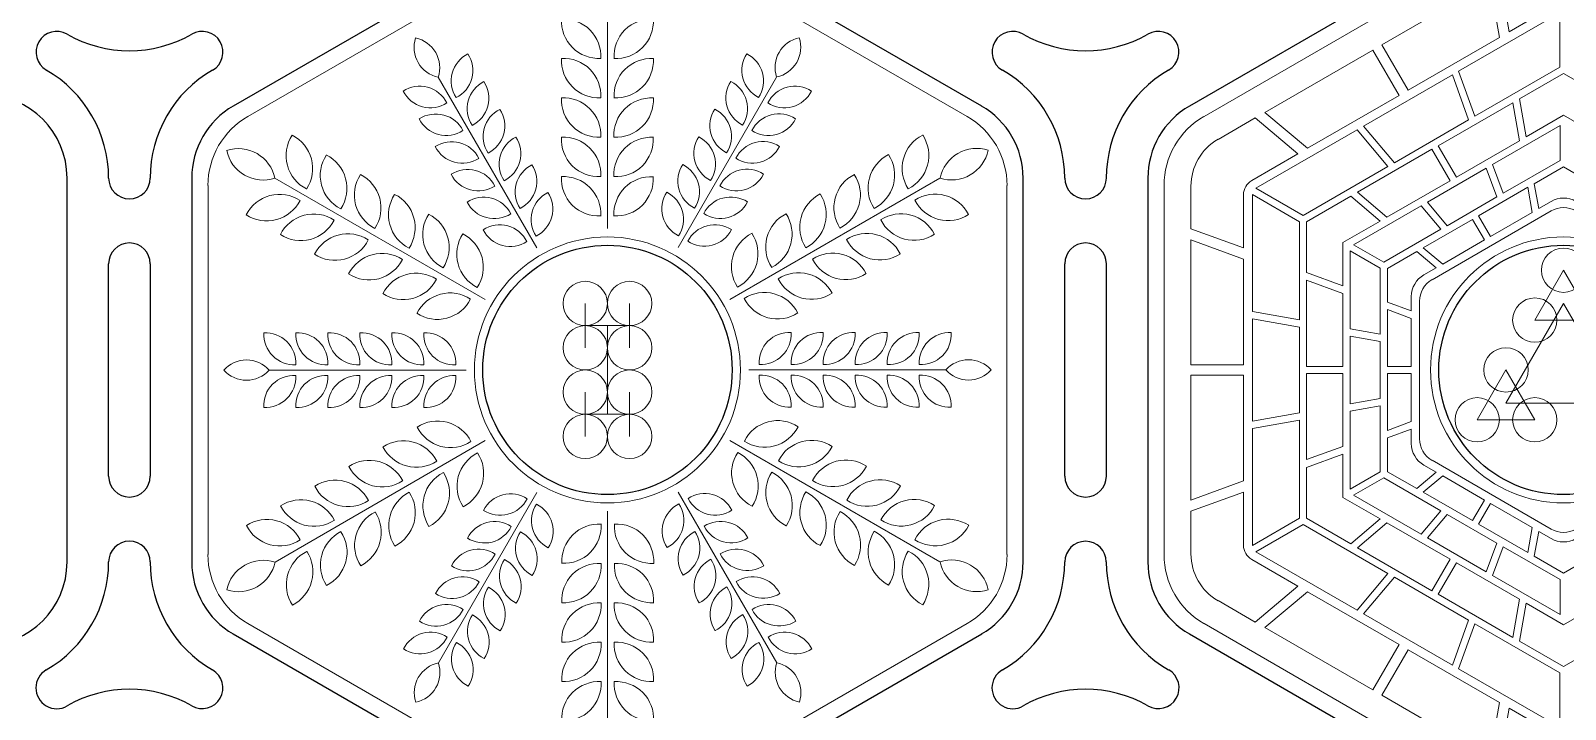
# Model space of a CAD drawing. Header units: millimetres. Extents: x -446 to 815, y -612 to 225.
# Drawn here: x -181.4 to -43, y -105.3 to -44.1 of the extents above; entities that cross this region are included whole.
import ezdxf

# ---------------------------------------------------------------- set-up
doc = ezdxf.new("R2010")
doc.units = ezdxf.units.MM
doc.layers.get('0').update_dxf_attribs({"color": 1, "true_color": 0xff0000})
doc.layers.add('Vector Engrave', color=5, linetype='Continuous', lineweight=0, true_color=0x0000ff)

msp = doc.modelspace()

# ---------------------------------------------------------------- linework, layer by layer
for p, q in [((-133.12, -33.56), (-163.13, -50.88)), ((-95.62, -50.88), (-125.63, -33.56)), ((-46.88, -33.56), (-76.88, -50.88)), ((-178.13, -92.02), (-178.13, -57.37)), ((-166.88, -57.37), (-166.88, -92.02)), ((-91.88, -92.02), (-91.88, -57.37)), ((-80.63, -57.37), (-80.63, -92.02)), ((-174.38, -84.28), (-174.38, -65.11)), ((-170.62, -65.11), (-170.62, -84.28)), ((-88.13, -84.28), (-88.13, -65.11)), ((-84.38, -65.11), (-84.38, -84.28)), ((-163.13, -98.51), (-133.12, -115.83)), ((-125.63, -115.83), (-95.62, -98.51)), ((-76.88, -98.51), (-46.88, -115.83))]:
    msp.add_line(p, q)
for centre in [(-129.38, -74.69), (-43.13, -74.69)]:
    msp.add_circle(centre, 11.25)
for centre, radius, start, end in [((-179.06, -46.01), 1.87, 60, 240), ((-165.94, -46.01), 1.88, 300, 120), ((-92.81, -46.01), 1.88, 60, 240), ((-79.69, -46.01), 1.87, 300, 120), ((-172.5, -34.64), 11.25, 240, 300), ((-86.25, -34.64), 11.25, 240, 300), ((-185.63, -57.37), 11.25, 0, 60), ((-159.38, -57.37), 11.25, 120, 180), ((-99.38, -57.37), 11.25, 0, 60), ((-73.13, -57.37), 11.25, 120, 180), ((-185.63, -57.37), 7.5, 0, 180), ((-159.38, -57.37), 7.5, 120, 180), ((-99.38, -57.37), 7.5, 0, 60), ((-73.13, -57.37), 7.5, 120, 180), ((-172.5, -57.37), 1.88, 180, 0), ((-86.25, -57.37), 1.88, 180, 0), ((-172.5, -65.11), 1.88, 0, 180), ((-86.25, -65.11), 1.88, 0, 180), ((-172.5, -84.28), 1.88, 180, 0), ((-86.25, -84.28), 1.88, 180, 0), ((-172.5, -92.02), 1.88, 0, 180), ((-86.25, -92.02), 1.87, 0, 180), ((-185.63, -92.02), 7.5, 180, 0), ((-185.63, -92.02), 11.25, 300, 0), ((-159.38, -92.02), 11.25, 180, 240), ((-159.38, -92.02), 7.5, 180, 240), ((-99.38, -92.02), 7.5, 300, 0), ((-99.38, -92.02), 11.25, 300, 0), ((-73.13, -92.02), 11.25, 180, 240), ((-73.13, -92.02), 7.5, 180, 240), ((-179.06, -103.38), 1.88, 120, 300), ((-165.94, -103.38), 1.87, 240, 60), ((-92.81, -103.38), 1.88, 120, 300), ((-79.69, -103.38), 1.88, 240, 60), ((-172.5, -114.75), 11.25, 60, 120), ((-86.25, -114.75), 11.25, 60, 120)]:
    msp.add_arc(centre, radius, start, end)
at = {"layer": 'Vector Engrave'}
for p, q in [((-161.81, -51.81), (-132.98, -35.16)), ((-125.77, -35.16), (-96.94, -51.81)), ((-75.56, -51.81), (-46.73, -35.16)), ((-129.38, -40.06), (-129.38, -61.94)), ((-49.77, -39.72), (-59.52, -45.35)), ((-48.9, -44.68), (-49.77, -39.72)), ((-48.03, -44.18), (-48.9, -39.22)), ((-43.45, -42.46), (-52.59, -47.74)), ((-43.88, -41.78), (-48.03, -44.18)), ((-43.45, -47.36), (-43.45, -42.46)), ((-57.15, -49.45), (-59.52, -45.35)), ((-48.9, -44.68), (-57.15, -49.45)), ((-60.34, -45.82), (-70.09, -51.45)), ((-57.97, -49.92), (-60.34, -45.82)), ((-144.65, -48.27), (-135.75, -63.66)), ((-114.12, -48.26), (-123, -63.65)), ((-53.16, -48.07), (-61.17, -52.69)), ((-51.69, -52.12), (-53.16, -48.07)), ((-51.12, -51.79), (-52.59, -47.74)), ((-43.45, -47.36), (-51.12, -51.79)), ((-43.13, -47.93), (-47.11, -50.23)), ((-39.14, -50.23), (-43.13, -47.93)), ((-57.97, -49.92), (-66.23, -54.69)), ((-47.71, -50.57), (-54.43, -54.46)), ((-47.11, -54), (-47.71, -50.57)), ((-46.5, -53.65), (-47.11, -50.23)), ((-70.96, -51.95), (-74.3, -53.88)), ((-67.1, -55.19), (-70.96, -51.95)), ((-66.23, -54.69), (-70.09, -51.45)), ((-51.69, -52.12), (-58.39, -55.99)), ((-43.13, -51.7), (-46.5, -53.65)), ((-39.75, -53.65), (-43.13, -51.7)), ((-61.74, -53.02), (-70.88, -58.3)), ((-58.97, -56.32), (-61.74, -53.02)), ((-58.39, -55.99), (-61.17, -52.69)), ((-43.44, -52.63), (-49.53, -56.15)), ((-43.44, -55.78), (-43.44, -52.63)), ((-67.1, -55.19), (-71.25, -57.59)), ((-55, -54.78), (-61.72, -58.66)), ((-53.37, -57.61), (-55, -54.78)), ((-52.8, -57.28), (-54.43, -54.46)), ((-47.11, -54), (-52.8, -57.28)), ((-58.97, -56.32), (-66.63, -60.75)), ((-50.1, -56.48), (-55.41, -59.55)), ((-49.15, -59.08), (-50.1, -56.48)), ((-48.58, -58.75), (-49.53, -56.15)), ((-43.44, -55.78), (-48.58, -58.75)), ((-43.13, -56.35), (-45.77, -57.88)), ((-43.13, -56.35), (-40.48, -57.88)), ((-165.41, -91.34), (-165.41, -58.05)), ((-159.38, -57.39), (-140.42, -68.33)), ((-99.38, -57.37), (-118.33, -68.32)), ((-93.34, -58.05), (-93.34, -91.34)), ((-79.16, -91.34), (-79.16, -58.05)), ((-76.74, -58.1), (-76.74, -61.96)), ((-53.37, -57.61), (-59.06, -60.9)), ((-45.37, -60.13), (-45.77, -57.88)), ((-72, -58.89), (-72, -63.68)), ((-71.2, -58.86), (-71.2, -69.41)), ((-66.96, -61.31), (-71.2, -58.86)), ((-66.63, -60.75), (-70.88, -58.3)), ((-62.32, -59.01), (-66.31, -61.31)), ((-59.66, -61.25), (-62.32, -59.01)), ((-59.06, -60.9), (-61.72, -58.66)), ((-49.15, -59.08), (-53.63, -61.67)), ((-46.35, -58.21), (-50.79, -60.77)), ((-45.96, -60.47), (-46.35, -58.21)), ((-44.25, -59.48), (-45.37, -60.13)), ((-55.98, -59.87), (-62.08, -63.39)), ((-54.2, -62), (-55.98, -59.87)), ((-53.63, -61.67), (-55.41, -59.55)), ((-44.25, -60.34), (-54.99, -66.55)), ((-49.71, -62.64), (-50.79, -60.77)), ((-45.96, -60.47), (-49.71, -62.64)), ((-129.38, -61.94), (-129.38, -61.94)), ((-72, -63.68), (-76.74, -61.96)), ((-66.96, -61.31), (-66.96, -70.16)), ((-66.31, -61.31), (-66.31, -65.91)), ((-59.66, -61.25), (-63.04, -63.2)), ((-54.2, -62), (-59.35, -64.97)), ((-51.35, -61.1), (-55.78, -63.66)), ((-50.27, -62.96), (-51.35, -61.1)), ((-76.74, -62.96), (-76.74, -74.22)), ((-72, -64.69), (-76.74, -62.96)), ((-63.04, -63.2), (-63.04, -67.1)), ((-59.35, -64.97), (-62.08, -63.39)), ((-54.03, -65.13), (-55.78, -63.66)), ((-50.27, -62.96), (-54.03, -65.13)), ((-72, -64.69), (-72, -74.22)), ((-62.39, -63.93), (-62.39, -70.97)), ((-59.66, -65.51), (-62.39, -63.93)), ((-59.01, -65.52), (-56.37, -64)), ((-54.62, -65.47), (-56.37, -64)), ((-63.04, -67.1), (-66.31, -65.91)), ((-59.66, -65.51), (-59.66, -71.45)), ((-59.01, -65.52), (-59.01, -68.57)), ((-54.62, -65.47), (-55.73, -66.12)), ((-43.13, -65.69), (-45.72, -70.19)), ((-40.53, -70.19), (-43.13, -65.69)), ((-66.31, -66.6), (-66.31, -74.37)), ((-63.04, -67.79), (-66.31, -66.6)), ((-63.04, -67.79), (-63.04, -74.37)), ((-140.42, -68.33), (-140.42, -68.33)), ((-131.38, -72.69), (-131.38, -68.69)), ((-127.38, -72.69), (-127.38, -68.69)), ((-118.33, -68.32), (-118.33, -68.32)), ((-56.86, -69.36), (-59.01, -68.57)), ((-56.86, -68.06), (-56.86, -69.36)), ((-56.12, -68.49), (-56.12, -80.9)), ((-48.32, -77.69), (-43.13, -68.69)), ((-43.13, -68.69), (-37.93, -77.69)), ((-66.96, -70.16), (-71.2, -69.41)), ((-71.2, -70.07), (-71.2, -79.31)), ((-66.96, -70.82), (-71.2, -70.07)), ((-59.01, -69.25), (-59.01, -74.37)), ((-56.86, -70.04), (-59.01, -69.25)), ((-56.86, -70.04), (-56.86, -74.37)), ((-45.72, -70.19), (-40.53, -70.19)), ((-131.38, -70.69), (-127.38, -70.69)), ((-129.38, -78.69), (-129.38, -70.69)), ((-66.96, -70.82), (-66.96, -78.57)), ((-59.66, -71.45), (-62.39, -70.97)), ((-62.39, -71.63), (-62.39, -77.76)), ((-59.66, -72.11), (-62.39, -71.63)), ((-59.66, -72.11), (-59.66, -77.28)), ((-159.9, -74.71), (-142.12, -74.7)), ((-98.85, -74.68), (-116.63, -74.69)), ((-72, -74.22), (-76.74, -74.22)), ((-63.04, -74.37), (-66.31, -74.37)), ((-56.86, -74.37), (-59.01, -74.37)), ((-48.32, -74.69), (-50.92, -79.19)), ((-45.72, -79.19), (-48.32, -74.69)), ((-76.74, -75.17), (-76.74, -86.43)), ((-72, -75.17), (-76.74, -75.17)), ((-72, -75.17), (-72, -84.7)), ((-66.31, -75.02), (-66.31, -82.78)), ((-63.04, -75.02), (-66.31, -75.02)), ((-63.04, -75.02), (-63.04, -81.6)), ((-59.01, -75.02), (-59.01, -80.14)), ((-56.86, -75.02), (-59.01, -75.02)), ((-56.86, -75.02), (-56.86, -79.35)), ((-131.38, -80.69), (-131.38, -76.69)), ((-127.38, -80.69), (-127.38, -76.69)), ((-59.66, -77.28), (-62.39, -77.76)), ((-131.38, -78.69), (-127.38, -78.69)), ((-66.96, -78.57), (-71.2, -79.31)), ((-59.66, -77.94), (-62.39, -78.42)), ((-62.39, -78.42), (-62.39, -85.46)), ((-59.66, -77.94), (-59.66, -83.88)), ((-37.93, -77.69), (-48.32, -77.69)), ((-66.96, -79.23), (-71.2, -79.98)), ((-71.2, -79.98), (-71.2, -90.53)), ((-66.96, -79.23), (-66.96, -88.08)), ((-56.86, -79.35), (-59.01, -80.14)), ((-56.86, -80.03), (-59.01, -80.82)), ((-56.86, -80.03), (-56.86, -81.33)), ((-50.92, -79.19), (-45.72, -79.19)), ((-159.36, -92.03), (-140.41, -81.07)), ((-140.41, -81.07), (-140.41, -81.07)), ((-99.38, -92.01), (-118.33, -81.07)), ((-118.33, -81.07), (-118.33, -81.07)), ((-63.04, -81.6), (-66.31, -82.78)), ((-59.01, -83.87), (-59.01, -80.82)), ((-63.04, -82.29), (-66.31, -83.48)), ((-63.04, -82.29), (-63.04, -86.19)), ((-54.99, -82.84), (-44.25, -89.05)), ((-66.31, -83.48), (-66.31, -88.08)), ((-59.66, -83.88), (-62.39, -85.46)), ((-59.35, -84.42), (-62.08, -86)), ((-59.35, -84.42), (-54.2, -87.39)), ((-59.01, -83.87), (-56.37, -85.39)), ((-54.62, -83.92), (-56.37, -85.39)), ((-54.03, -84.26), (-55.78, -85.73)), ((-55.73, -83.27), (-54.62, -83.92)), ((-54.03, -84.26), (-50.27, -86.43)), ((-144.63, -101.13), (-135.75, -85.74)), ((-135.75, -85.74), (-135.75, -85.74)), ((-114.1, -101.12), (-123, -85.73)), ((-72, -84.7), (-76.74, -86.43)), ((-72, -85.71), (-76.74, -87.43)), ((-72, -85.71), (-72, -90.5)), ((-55.78, -85.73), (-51.35, -88.29)), ((-63.04, -86.19), (-59.66, -88.14)), ((-62.08, -86), (-55.98, -89.52)), ((-50.27, -86.43), (-51.35, -88.29)), ((-49.71, -86.75), (-50.79, -88.62)), ((-49.71, -86.75), (-45.96, -88.92)), ((-129.36, -109.33), (-129.37, -87.44)), ((-129.37, -87.44), (-129.37, -87.44)), ((-76.74, -87.43), (-76.74, -91.29)), ((-66.96, -88.08), (-71.2, -90.53)), ((-66.31, -88.08), (-62.32, -90.38)), ((-59.66, -88.14), (-62.32, -90.38)), ((-59.06, -88.49), (-61.72, -90.73)), ((-59.06, -88.49), (-53.37, -91.78)), ((-54.2, -87.39), (-55.98, -89.52)), ((-53.63, -87.72), (-55.41, -89.84)), ((-53.63, -87.72), (-49.15, -90.31)), ((-66.63, -88.64), (-70.88, -91.09)), ((-66.63, -88.64), (-58.97, -93.07)), ((-55.41, -89.84), (-50.1, -92.91)), ((-50.79, -88.62), (-46.35, -91.17)), ((-45.96, -88.92), (-46.35, -91.17)), ((-45.37, -89.26), (-45.77, -91.51)), ((-45.37, -89.26), (-44.25, -89.9)), ((-70.88, -91.09), (-61.74, -96.37)), ((-61.72, -90.73), (-55, -94.61)), ((-49.15, -90.31), (-50.1, -92.91)), ((-48.58, -90.64), (-49.53, -93.24)), ((-48.58, -90.64), (-43.44, -93.61)), ((-71.25, -91.8), (-67.1, -94.2)), ((-53.37, -91.78), (-55, -94.61)), ((-52.8, -92.11), (-54.43, -94.93)), ((-52.8, -92.11), (-47.11, -95.39)), ((-43.13, -93.04), (-45.77, -91.51)), ((-43.13, -93.04), (-40.48, -91.51)), ((-58.97, -93.07), (-61.74, -96.37)), ((-58.39, -93.4), (-61.17, -96.7)), ((-58.39, -93.4), (-51.69, -97.27)), ((-49.53, -93.24), (-43.44, -96.76)), ((-43.44, -93.61), (-43.44, -96.76)), ((-74.3, -95.51), (-70.96, -97.44)), ((-67.1, -94.2), (-70.96, -97.44)), ((-66.23, -94.7), (-70.09, -97.94)), ((-66.23, -94.7), (-57.97, -99.47)), ((-54.43, -94.93), (-47.71, -98.82)), ((-47.11, -95.39), (-47.71, -98.82)), ((-61.17, -96.7), (-53.16, -101.32)), ((-46.5, -95.74), (-47.11, -99.16)), ((-46.5, -95.74), (-43.13, -97.69)), ((-43.13, -97.69), (-39.75, -95.74)), ((-132.98, -114.23), (-161.81, -97.58)), ((-96.94, -97.58), (-125.77, -114.23)), ((-46.73, -114.23), (-75.56, -97.58)), ((-70.09, -97.94), (-60.34, -103.57)), ((-51.69, -97.27), (-53.16, -101.32)), ((-51.12, -97.6), (-52.59, -101.65)), ((-51.12, -97.6), (-43.45, -102.03)), ((-57.97, -99.47), (-60.34, -103.57)), ((-47.11, -99.16), (-43.13, -101.46)), ((-43.13, -101.46), (-39.14, -99.16)), ((-57.15, -99.94), (-59.52, -104.04)), ((-57.15, -99.94), (-48.9, -104.71)), ((-52.59, -101.65), (-43.45, -106.93)), ((-43.45, -102.03), (-43.45, -106.93)), ((-59.52, -104.04), (-49.77, -109.67)), ((-48.9, -104.71), (-49.77, -109.67)), ((-48.03, -105.21), (-48.9, -110.17)), ((-48.03, -105.21), (-43.88, -107.61))]:
    msp.add_line(p, q, dxfattribs=at)
for centre, radius in [((-129.38, -74.69), 12), ((-43.13, -74.69), 12), ((-43.13, -65.69), 2), ((-131.38, -68.69), 2), ((-127.38, -68.69), 2), ((-45.72, -70.19), 2), ((-131.38, -72.69), 2), ((-127.38, -72.69), 2), ((-48.32, -74.69), 2), ((-131.38, -76.69), 2), ((-127.38, -76.69), 2), ((-50.92, -79.19), 2), ((-45.72, -79.19), 2), ((-131.38, -80.69), 2), ((-127.38, -80.69), 2)]:
    msp.add_circle(centre, radius, dxfattribs=at)
for centre, radius, start, end in [((-133.34, -46.39), 3.37, 356.7584, 93.1378), ((-130.16, -43.21), 3.37, 176.7584, 273.1378), ((-125.42, -46.39), 3.37, 86.7584, 183.1378), ((-128.6, -43.21), 3.37, 266.7584, 3.1378), ((-144.08, -45.59), 2.74, 161.7782, 258.1575), ((-147.25, -47.41), 2.74, 341.7782, 78.1575), ((-111.52, -47.4), 2.74, 101.7782, 198.1575), ((-114.68, -45.57), 2.74, 281.7782, 18.1575), ((-140.73, -48.61), 2.74, 116.7782, 213.1575), ((-144.26, -47.67), 2.74, 296.7782, 33.1575), ((-130.16, -46.77), 3.37, 176.7584, 273.1378), ((-133.34, -49.94), 3.37, 356.7584, 93.1378), ((-125.42, -49.95), 3.37, 86.7584, 183.1378), ((-128.6, -46.77), 3.37, 266.7584, 3.1378), ((-114.51, -47.65), 2.74, 146.7782, 243.1575), ((-118.04, -48.6), 2.74, 326.7782, 63.1575), ((-146.31, -51.83), 2.74, 26.7782, 123.1575), ((-145.36, -48.3), 2.74, 206.7782, 303.1575), ((-139.29, -51.11), 2.74, 116.7782, 213.1575), ((-142.82, -50.17), 2.74, 296.7782, 33.1575), ((-115.95, -50.15), 2.74, 146.7782, 243.1575), ((-119.48, -51.1), 2.74, 326.7782, 63.1575), ((-112.47, -51.82), 2.74, 56.7782, 153.1575), ((-113.41, -48.29), 2.74, 236.7782, 333.1575), ((-137.85, -53.62), 2.74, 116.7782, 213.1575), ((-141.38, -52.67), 2.74, 296.7782, 33.1575), ((-130.16, -50.32), 3.37, 176.7584, 273.1378), ((-133.35, -53.5), 3.37, 356.7584, 93.1378), ((-125.43, -53.51), 3.37, 86.7584, 183.1378), ((-128.6, -50.32), 3.37, 266.7584, 3.1378), ((-117.4, -52.65), 2.74, 146.7782, 243.1575), ((-120.93, -53.6), 2.74, 326.7782, 63.1575), ((-158.21, -58.05), 7.21, 120, 180), ((-144.86, -54.33), 2.74, 26.7782, 123.1575), ((-143.92, -50.8), 2.74, 206.7782, 303.1575), ((-113.91, -54.32), 2.74, 56.7782, 153.1575), ((-114.85, -50.79), 2.74, 236.7782, 333.1575), ((-100.54, -58.05), 7.21, 0, 60), ((-71.96, -58.05), 7.21, 120, 180), ((-155, -55.35), 3.37, 146.7913, 243.1707), ((-159.34, -56.52), 3.37, 326.7913, 63.1707), ((-136.41, -56.12), 2.74, 116.7782, 213.1575), ((-139.93, -55.17), 2.74, 296.7782, 33.1575), ((-133.35, -57.05), 3.37, 356.7584, 93.1378), ((-130.17, -53.88), 3.37, 176.7584, 273.1378), ((-128.61, -53.88), 3.37, 266.7584, 3.1378), ((-125.43, -57.06), 3.37, 86.7584, 183.1378), ((-118.84, -55.15), 2.74, 146.7782, 243.1575), ((-122.37, -56.1), 2.74, 326.7782, 63.1575), ((-99.42, -56.5), 3.37, 116.765, 213.1444), ((-103.76, -55.33), 3.37, 296.765, 33.1444), ((-71.86, -58.1), 4.88, 120, 180), ((-162.68, -58.08), 3.37, 11.7913, 108.1707), ((-160.43, -54.19), 3.37, 191.7913, 288.1707), ((-151.92, -57.13), 3.37, 146.7913, 243.1707), ((-156.26, -58.3), 3.37, 326.7913, 63.1707), ((-143.42, -56.83), 2.74, 26.7782, 123.1575), ((-142.47, -53.3), 2.74, 206.7782, 303.1575), ((-115.36, -56.82), 2.74, 56.7782, 153.1575), ((-116.3, -53.29), 2.74, 236.7782, 333.1575), ((-102.5, -58.27), 3.37, 116.765, 213.1444), ((-106.84, -57.1), 3.37, 296.765, 33.1444), ((-96.08, -58.07), 3.37, 71.765, 168.1444), ((-98.33, -54.17), 3.37, 251.765, 348.1444), ((-141.98, -59.33), 2.74, 26.7782, 123.1575), ((-134.96, -58.62), 2.74, 116.7782, 213.1575), ((-138.49, -57.67), 2.74, 296.7782, 33.1575), ((-120.29, -57.65), 2.74, 146.7782, 243.1575), ((-123.82, -58.6), 2.74, 326.7782, 63.1575), ((-116.8, -59.32), 2.74, 56.7782, 153.1575), ((-148.84, -58.91), 3.37, 146.7913, 243.1707), ((-153.18, -60.07), 3.37, 326.7913, 63.1707), ((-141.03, -55.8), 2.74, 206.7782, 303.1575), ((-130.17, -57.43), 3.37, 176.7584, 273.1378), ((-133.35, -60.61), 3.37, 356.7584, 93.1378), ((-125.43, -60.62), 3.37, 86.7584, 183.1378), ((-128.61, -57.43), 3.37, 266.7584, 3.1378), ((-117.74, -55.79), 2.74, 236.7782, 333.1575), ((-105.58, -60.05), 3.37, 116.765, 213.1444), ((-109.93, -58.88), 3.37, 296.765, 33.1444), ((-70.5, -58.89), 1.5, 120, 180), ((-158.96, -62.21), 3.37, 56.7913, 153.1707), ((-160.12, -57.87), 3.37, 236.7913, 333.1707), ((-145.76, -60.69), 3.37, 146.7913, 243.1707), ((-150.1, -61.85), 3.37, 326.7913, 63.1707), ((-140.54, -61.83), 2.74, 26.7782, 123.1575), ((-133.52, -61.12), 2.74, 116.7782, 213.1575), ((-137.05, -60.17), 2.74, 296.7782, 33.1575), ((-121.73, -60.15), 2.74, 146.7782, 243.1575), ((-125.26, -61.1), 2.74, 326.7782, 63.1575), ((-118.25, -61.82), 2.74, 56.7782, 153.1575), ((-119.19, -58.29), 2.74, 236.7782, 333.1575), ((-108.66, -61.82), 3.37, 116.765, 213.1444), ((-113.01, -60.65), 3.37, 296.765, 33.1444), ((-99.81, -62.19), 3.37, 26.765, 123.1444), ((-98.64, -57.85), 3.37, 206.765, 303.1444), ((-43.13, -61.43), 2.25, 60, 120), ((-155.88, -63.99), 3.37, 56.7913, 153.1707), ((-142.68, -62.47), 3.37, 146.7913, 243.1707), ((-147.03, -63.63), 3.37, 326.7913, 63.1707), ((-139.59, -58.3), 2.74, 206.7782, 303.1575), ((-111.74, -63.6), 3.37, 116.765, 213.1444), ((-116.09, -62.43), 3.37, 296.765, 33.1444), ((-102.89, -63.97), 3.37, 26.765, 123.1444), ((-43.13, -62.29), 2.25, 60, 120), ((-157.04, -59.65), 3.37, 236.7913, 333.1707), ((-139.09, -64.33), 2.74, 26.7782, 123.1575), ((-138.15, -60.81), 2.74, 206.7782, 303.1575), ((-119.69, -64.32), 2.74, 56.7782, 153.1575), ((-120.64, -60.79), 2.74, 236.7782, 333.1575), ((-101.72, -59.62), 3.37, 206.765, 303.1444), ((-152.8, -65.77), 3.37, 56.7913, 153.1707), ((-153.96, -61.43), 3.37, 236.7913, 333.1707), ((-139.6, -64.25), 3.37, 146.7913, 243.1707), ((-143.95, -65.41), 3.37, 326.7913, 63.1707), ((-114.82, -65.37), 3.37, 116.765, 213.1444), ((-119.17, -64.2), 3.37, 296.765, 33.1444), ((-105.97, -65.74), 3.37, 26.765, 123.1444), ((-104.8, -61.4), 3.37, 206.765, 303.1444), ((-149.72, -67.55), 3.37, 56.7913, 153.1707), ((-150.88, -63.2), 3.37, 236.7913, 333.1707), ((-109.05, -67.52), 3.37, 26.765, 123.1444), ((-107.88, -63.17), 3.37, 206.765, 303.1444), ((-146.64, -69.33), 3.37, 56.7913, 153.1707), ((-112.13, -69.29), 3.37, 26.765, 123.1444), ((-54.61, -68.06), 2.25, 120, 180), ((-147.81, -64.98), 3.37, 236.7913, 333.1707), ((-143.57, -71.11), 3.37, 56.7913, 153.1707), ((-115.21, -71.07), 3.37, 26.765, 123.1444), ((-110.96, -64.95), 3.37, 206.765, 303.1444), ((-53.87, -68.49), 2.25, 120, 180), ((-144.73, -66.76), 3.37, 236.7913, 333.1707), ((-114.04, -66.72), 3.37, 206.765, 303.1444), ((-160.23, -74.07), 2.74, 356.7782, 93.1575), ((-157.64, -71.49), 2.74, 176.7782, 273.1575), ((-157.34, -74.07), 2.74, 356.7782, 93.1575), ((-154.75, -71.49), 2.74, 176.7782, 273.1575), ((-151.87, -71.49), 2.74, 176.7782, 273.1575), ((-154.45, -74.07), 2.74, 356.7782, 93.1575), ((-148.98, -71.5), 2.74, 176.7782, 273.1575), ((-151.56, -74.08), 2.74, 356.7782, 93.1575), ((-148.68, -74.08), 2.74, 356.7782, 93.1575), ((-146.09, -71.5), 2.74, 176.7782, 273.1575), ((-145.79, -74.08), 2.74, 356.7782, 93.1575), ((-143.21, -71.5), 2.74, 176.7782, 273.1575), ((-112.96, -74.04), 2.74, 86.7782, 183.1575), ((-115.54, -71.46), 2.74, 266.7782, 3.1575), ((-110.07, -74.04), 2.74, 86.7782, 183.1575), ((-112.65, -71.46), 2.74, 266.7782, 3.1575), ((-107.19, -74.05), 2.74, 86.7782, 183.1575), ((-109.77, -71.46), 2.74, 266.7782, 3.1575), ((-104.3, -74.05), 2.74, 86.7782, 183.1575), ((-106.88, -71.46), 2.74, 266.7782, 3.1575), ((-101.41, -74.05), 2.74, 86.7782, 183.1575), ((-103.99, -71.47), 2.74, 266.7782, 3.1575), ((-98.52, -74.05), 2.74, 86.7782, 183.1575), ((-101.1, -71.47), 2.74, 266.7782, 3.1575), ((-161.94, -76.53), 2.74, 41.7782, 138.1575), ((-161.94, -72.88), 2.74, 221.7782, 318.1575), ((-96.81, -76.51), 2.74, 41.7782, 138.1575), ((-96.81, -72.86), 2.74, 221.7782, 318.1575), ((-157.65, -77.92), 2.74, 86.7782, 183.1575), ((-160.23, -75.34), 2.74, 266.7782, 3.1575), ((-154.76, -77.92), 2.74, 86.7782, 183.1575), ((-157.34, -75.34), 2.74, 266.7782, 3.1575), ((-154.45, -75.34), 2.74, 266.7782, 3.1575), ((-151.87, -77.93), 2.74, 86.7782, 183.1575), ((-151.56, -75.34), 2.74, 266.7782, 3.1575), ((-148.98, -77.93), 2.74, 86.7782, 183.1575), ((-146.1, -77.93), 2.74, 86.7782, 183.1575), ((-148.68, -75.35), 2.74, 266.7782, 3.1575), ((-143.21, -77.93), 2.74, 86.7782, 183.1575), ((-145.79, -75.35), 2.74, 266.7782, 3.1575), ((-115.54, -77.89), 2.74, 356.7782, 93.1575), ((-112.96, -75.31), 2.74, 176.7782, 273.1575), ((-112.66, -77.89), 2.74, 356.7782, 93.1575), ((-110.07, -75.31), 2.74, 176.7782, 273.1575), ((-107.19, -75.31), 2.74, 176.7782, 273.1575), ((-109.77, -77.89), 2.74, 356.7782, 93.1575), ((-104.3, -75.31), 2.74, 176.7782, 273.1575), ((-106.88, -77.9), 2.74, 356.7782, 93.1575), ((-101.41, -75.32), 2.74, 176.7782, 273.1575), ((-104, -77.9), 2.74, 356.7782, 93.1575), ((-98.52, -75.32), 2.74, 176.7782, 273.1575), ((-101.11, -77.9), 2.74, 356.7782, 93.1575), ((-144.7, -82.67), 3.37, 26.7847, 123.1641), ((-143.54, -78.33), 3.37, 206.7847, 303.1641), ((-114.02, -82.63), 3.37, 56.7716, 153.151), ((-115.19, -78.29), 3.37, 236.7716, 333.151), ((-147.78, -84.45), 3.37, 26.7847, 123.1641), ((-146.62, -80.1), 3.37, 206.7847, 303.1641), ((-110.95, -84.41), 3.37, 56.7716, 153.151), ((-112.11, -80.07), 3.37, 236.7716, 333.151), ((-54.61, -81.33), 2.25, 180, 240), ((-53.87, -80.9), 2.25, 180, 240), ((-150.86, -86.22), 3.37, 26.7847, 123.1641), ((-139.58, -85.19), 3.37, 116.7847, 213.1641), ((-143.92, -84.02), 3.37, 296.7847, 33.1641), ((-114.81, -83.98), 3.37, 146.7716, 243.151), ((-119.15, -85.15), 3.37, 326.7716, 63.151), ((-107.87, -86.19), 3.37, 56.7716, 153.151), ((-149.7, -81.88), 3.37, 206.7847, 303.1641), ((-142.66, -86.96), 3.37, 116.7847, 213.1641), ((-147, -85.8), 3.37, 296.7847, 33.1641), ((-111.73, -85.76), 3.37, 146.7716, 243.151), ((-116.07, -86.93), 3.37, 326.7716, 63.151), ((-109.03, -81.85), 3.37, 236.7716, 333.151), ((-153.94, -88), 3.37, 26.7847, 123.1641), ((-152.78, -83.66), 3.37, 206.7847, 303.1641), ((-145.74, -88.74), 3.37, 116.7847, 213.1641), ((-150.08, -87.57), 3.37, 296.7847, 33.1641), ((-108.65, -87.54), 3.37, 146.7716, 243.151), ((-113, -88.7), 3.37, 326.7716, 63.151), ((-104.79, -87.97), 3.37, 56.7716, 153.151), ((-105.95, -83.63), 3.37, 236.7716, 333.151), ((-157.02, -89.78), 3.37, 26.7847, 123.1641), ((-155.86, -85.43), 3.37, 206.7847, 303.1641), ((-138.11, -88.6), 2.74, 56.7782, 153.1575), ((-139.06, -85.07), 2.74, 236.7782, 333.1575), ((-133.49, -88.29), 2.74, 146.7782, 243.1575), ((-137.02, -89.24), 2.74, 326.7782, 63.1575), ((-121.7, -89.22), 2.74, 116.7782, 213.1575), ((-125.23, -88.27), 2.74, 296.7782, 33.1575), ((-120.6, -88.58), 2.74, 26.7782, 123.1575), ((-119.66, -85.06), 2.74, 206.7782, 303.1575), ((-101.71, -89.75), 3.37, 56.7716, 153.151), ((-102.87, -85.41), 3.37, 236.7716, 333.151), ((-160.1, -91.55), 3.37, 26.7847, 123.1641), ((-148.82, -90.52), 3.37, 116.7847, 213.1641), ((-153.16, -89.35), 3.37, 296.7847, 33.1641), ((-139.56, -91.1), 2.74, 56.7782, 153.1575), ((-130.13, -91.96), 3.37, 86.7782, 183.1575), ((-133.31, -88.77), 3.37, 266.7782, 3.1575), ((-128.57, -91.96), 3.37, 356.7782, 93.1575), ((-125.39, -88.78), 3.37, 176.7782, 273.1575), ((-119.16, -91.09), 2.74, 26.7782, 123.1575), ((-105.57, -89.32), 3.37, 146.7716, 243.151), ((-109.92, -90.48), 3.37, 326.7716, 63.151), ((-98.64, -91.53), 3.37, 56.7716, 153.151), ((-158.94, -87.21), 3.37, 206.7847, 303.1641), ((-151.9, -92.29), 3.37, 116.7847, 213.1641), ((-156.24, -91.13), 3.37, 296.7847, 33.1641), ((-140.5, -87.57), 2.74, 236.7782, 333.1575), ((-134.93, -90.79), 2.74, 146.7782, 243.1575), ((-138.46, -91.74), 2.74, 326.7782, 63.1575), ((-120.26, -91.72), 2.74, 116.7782, 213.1575), ((-123.79, -90.77), 2.74, 296.7782, 33.1575), ((-118.21, -87.56), 2.74, 206.7782, 303.1575), ((-102.49, -91.1), 3.37, 146.7716, 243.151), ((-106.84, -92.26), 3.37, 326.7716, 63.151), ((-99.8, -87.19), 3.37, 236.7716, 333.151), ((-43.13, -87.1), 2.25, 240, 300), ((-43.13, -87.96), 2.25, 240, 300), ((-158.21, -91.34), 7.21, 180, 240), ((-154.98, -94.07), 3.37, 116.7847, 213.1641), ((-159.32, -92.9), 3.37, 296.7847, 33.1641), ((-141.01, -93.6), 2.74, 56.7782, 153.1575), ((-141.95, -90.07), 2.74, 236.7782, 333.1575), ((-117.72, -93.59), 2.74, 26.7782, 123.1575), ((-116.77, -90.06), 2.74, 206.7782, 303.1575), ((-99.42, -92.88), 3.37, 146.7716, 243.151), ((-103.76, -94.04), 3.37, 326.7716, 63.151), ((-100.54, -91.34), 7.21, 300, 0), ((-71.96, -91.34), 7.21, 180, 240), ((-71.86, -91.29), 4.88, 180, 240), ((-70.5, -90.5), 1.5, 180, 240), ((-160.42, -95.23), 3.37, 71.7847, 168.1641), ((-162.66, -91.33), 3.37, 251.7847, 348.1641), ((-136.38, -93.29), 2.74, 146.7782, 243.1575), ((-139.91, -94.24), 2.74, 326.7782, 63.1575), ((-130.14, -95.51), 3.37, 86.7782, 183.1575), ((-133.31, -92.33), 3.37, 266.7782, 3.1575), ((-125.39, -92.33), 3.37, 176.7782, 273.1575), ((-128.58, -95.51), 3.37, 356.7782, 93.1575), ((-118.82, -94.22), 2.74, 116.7782, 213.1575), ((-122.34, -93.27), 2.74, 296.7782, 33.1575), ((-98.33, -95.21), 3.37, 11.7716, 108.151), ((-96.07, -91.32), 3.37, 191.7716, 288.151), ((-142.45, -96.1), 2.74, 56.7782, 153.1575), ((-143.39, -92.57), 2.74, 236.7782, 333.1575), ((-116.28, -96.09), 2.74, 26.7782, 123.1575), ((-115.33, -92.56), 2.74, 206.7782, 303.1575), ((-137.82, -95.79), 2.74, 146.7782, 243.1575), ((-141.35, -96.74), 2.74, 326.7782, 63.1575), ((-117.37, -96.72), 2.74, 116.7782, 213.1575), ((-120.9, -95.77), 2.74, 296.7782, 33.1575), ((-143.9, -98.6), 2.74, 56.7782, 153.1575), ((-144.84, -95.07), 2.74, 236.7782, 333.1575), ((-139.27, -98.29), 2.74, 146.7782, 243.1575), ((-142.8, -99.24), 2.74, 326.7782, 63.1575), ((-130.14, -99.07), 3.37, 86.7782, 183.1575), ((-133.32, -95.89), 3.37, 266.7782, 3.1575), ((-125.4, -95.89), 3.37, 176.7782, 273.1575), ((-128.58, -99.07), 3.37, 356.7782, 93.1575), ((-115.93, -99.22), 2.74, 116.7782, 213.1575), ((-119.46, -98.28), 2.74, 296.7782, 33.1575), ((-114.83, -98.59), 2.74, 26.7782, 123.1575), ((-113.89, -95.06), 2.74, 206.7782, 303.1575), ((-145.34, -101.1), 2.74, 56.7782, 153.1575), ((-146.28, -97.57), 2.74, 236.7782, 333.1575), ((-140.71, -100.79), 2.74, 146.7782, 243.1575), ((-144.24, -101.73), 2.74, 326.7782, 63.1575), ((-130.14, -102.62), 3.37, 86.7782, 183.1575), ((-133.32, -99.44), 3.37, 266.7782, 3.1575), ((-125.4, -99.45), 3.37, 176.7782, 273.1575), ((-128.58, -102.62), 3.37, 356.7782, 93.1575), ((-114.49, -101.72), 2.74, 116.7782, 213.1575), ((-118.02, -100.78), 2.74, 296.7782, 33.1575), ((-113.39, -101.09), 2.74, 26.7782, 123.1575), ((-112.44, -97.56), 2.74, 206.7782, 303.1575), ((-144.07, -103.81), 2.74, 101.7782, 198.1575), ((-147.23, -101.99), 2.74, 281.7782, 18.1575), ((-111.5, -101.98), 2.74, 161.7782, 258.1575), ((-114.67, -103.8), 2.74, 341.7782, 78.1575), ((-130.14, -106.18), 3.37, 86.7782, 183.1575), ((-133.32, -103), 3.37, 266.7782, 3.1575), ((-128.58, -106.18), 3.37, 356.7782, 93.1575), ((-125.4, -103), 3.37, 176.7782, 273.1575)]:
    msp.add_arc(centre, radius, start, end, dxfattribs=at)

doc.saveas('drawing.dxf')
